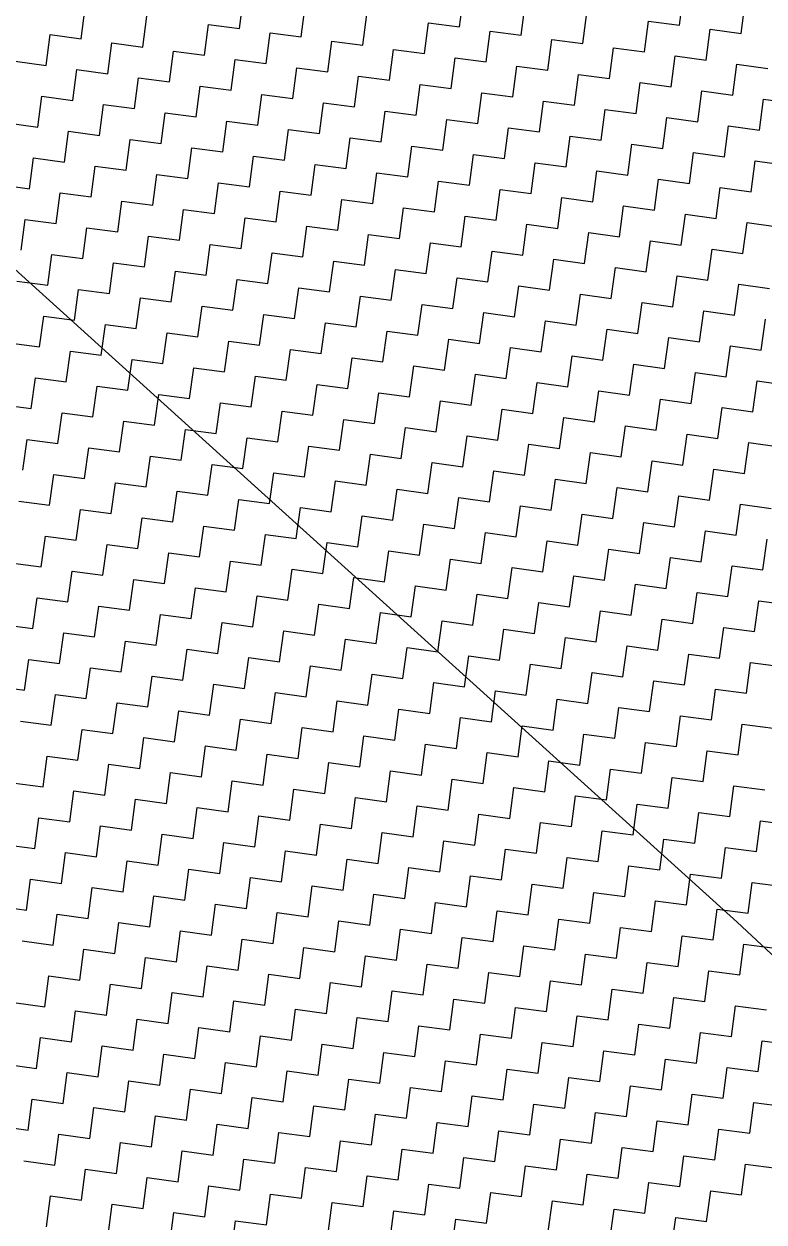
# Model space of a CAD drawing. Header units: metres. Extents: x 291974 to 293244, y 2020596 to 2023640.
# Drawn here: x 292304.1 to 292363.6, y 2021574.3 to 2021670.5 of the extents above; entities that cross this region are included whole.
import ezdxf

# ---------------------------------------------------------------- set-up
doc = ezdxf.new("R2010")
doc.units = ezdxf.units.M
doc.header["$MEASUREMENT"] = 0
doc.layers.add('POLY_HATCH', color=12, linetype='Continuous')
doc.layers.add('POLY_PARCEL', color=6, linetype='Continuous')

msp = doc.modelspace()

# ---------------------------------------------------------------- linework, layer by layer
at = {"layer": 'POLY_HATCH', "linetype": 'Continuous'}
for p, q in [((292321.418, 2021670.166), (292321.752, 2021672.643)), ((292339.095, 2021670.306), (292339.429, 2021672.783)), ((292344.05, 2021669.638), (292344.384, 2021672.116)), ((292356.772, 2021670.446), (292357.106, 2021672.923)), ((292361.727, 2021669.778), (292362.061, 2021672.256)), ((292308.696, 2021669.358), (292309.03, 2021671.836)), ((292313.652, 2021668.69), (292313.985, 2021671.168)), ((292326.373, 2021669.498), (292326.707, 2021671.976)), ((292331.328, 2021668.83), (292331.662, 2021671.308)), ((292349.005, 2021668.97), (292349.339, 2021671.448)), ((292318.607, 2021668.022), (292318.941, 2021670.5)), ((292318.941, 2021670.5), (292321.418, 2021670.166)), ((292336.284, 2021668.162), (292336.618, 2021670.64)), ((292336.618, 2021670.64), (292339.095, 2021670.306)), ((292353.961, 2021668.302), (292354.294, 2021670.78)), ((292354.294, 2021670.78), (292356.772, 2021670.446)), ((292305.885, 2021667.214), (292306.219, 2021669.692)), ((292306.219, 2021669.692), (292308.696, 2021669.358)), ((292323.562, 2021667.354), (292323.896, 2021669.832)), ((292323.896, 2021669.832), (292326.373, 2021669.498)), ((292341.239, 2021667.494), (292341.573, 2021669.972)), ((292341.573, 2021669.972), (292344.05, 2021669.638)), ((292346.194, 2021666.826), (292346.528, 2021669.304)), ((292346.528, 2021669.304), (292349.005, 2021668.97)), ((292358.916, 2021667.634), (292359.25, 2021670.112)), ((292359.25, 2021670.112), (292361.727, 2021669.778)), ((292310.84, 2021666.546), (292311.174, 2021669.024)), ((292311.174, 2021669.024), (292313.652, 2021668.69)), ((292315.795, 2021665.879), (292316.129, 2021668.356)), ((292316.129, 2021668.356), (292318.607, 2021668.022)), ((292328.517, 2021666.686), (292328.851, 2021669.164)), ((292328.851, 2021669.164), (292331.328, 2021668.83)), ((292333.472, 2021666.019), (292333.806, 2021668.496)), ((292333.806, 2021668.496), (292336.284, 2021668.162)), ((292351.149, 2021666.159), (292351.483, 2021668.636)), ((292351.483, 2021668.636), (292353.961, 2021668.302)), ((292303.407, 2021667.548), (292305.885, 2021667.214)), ((292320.75, 2021665.211), (292321.084, 2021667.688)), ((292321.084, 2021667.688), (292323.562, 2021667.354)), ((292338.427, 2021665.351), (292338.761, 2021667.828)), ((292338.761, 2021667.828), (292341.239, 2021667.494)), ((292356.104, 2021665.491), (292356.438, 2021667.968)), ((292356.438, 2021667.968), (292358.916, 2021667.634)), ((292361.059, 2021664.823), (292361.393, 2021667.3)), ((292361.393, 2021667.3), (292363.871, 2021666.966)), ((292308.029, 2021664.403), (292308.362, 2021666.88)), ((292308.362, 2021666.88), (292310.84, 2021666.546)), ((292325.705, 2021664.543), (292326.039, 2021667.02)), ((292326.039, 2021667.02), (292328.517, 2021666.686)), ((292330.661, 2021663.875), (292330.995, 2021666.353)), ((292330.995, 2021666.353), (292333.472, 2021666.019)), ((292343.382, 2021664.683), (292343.716, 2021667.16)), ((292343.716, 2021667.16), (292346.194, 2021666.826)), ((292348.338, 2021664.015), (292348.671, 2021666.493)), ((292348.671, 2021666.493), (292351.149, 2021666.159)), ((292312.984, 2021663.735), (292313.318, 2021666.213)), ((292313.318, 2021666.213), (292315.795, 2021665.879)), ((292317.939, 2021663.067), (292318.273, 2021665.545)), ((292318.273, 2021665.545), (292320.75, 2021665.211)), ((292335.616, 2021663.207), (292335.95, 2021665.685)), ((292335.95, 2021665.685), (292338.427, 2021665.351)), ((292353.293, 2021663.347), (292353.627, 2021665.825)), ((292353.627, 2021665.825), (292356.104, 2021665.491)), ((292305.217, 2021662.259), (292305.551, 2021664.737)), ((292305.551, 2021664.737), (292308.029, 2021664.403)), ((292322.894, 2021662.399), (292323.228, 2021664.877)), ((292323.228, 2021664.877), (292325.705, 2021664.543)), ((292340.571, 2021662.539), (292340.905, 2021665.017)), ((292340.905, 2021665.017), (292343.382, 2021664.683)), ((292358.248, 2021662.679), (292358.582, 2021665.157)), ((292358.582, 2021665.157), (292361.059, 2021664.823)), ((292363.203, 2021662.011), (292363.537, 2021664.489)), ((292363.537, 2021664.489), (292366.014, 2021664.155)), ((292310.172, 2021661.591), (292310.506, 2021664.069)), ((292310.506, 2021664.069), (292312.984, 2021663.735)), ((292315.127, 2021660.923), (292315.461, 2021663.401)), ((292315.461, 2021663.401), (292317.939, 2021663.067)), ((292327.849, 2021661.731), (292328.183, 2021664.209)), ((292328.183, 2021664.209), (292330.661, 2021663.875)), ((292332.804, 2021661.063), (292333.138, 2021663.541)), ((292333.138, 2021663.541), (292335.616, 2021663.207)), ((292345.526, 2021661.871), (292345.86, 2021664.349)), ((292345.86, 2021664.349), (292348.338, 2021664.015)), ((292350.481, 2021661.203), (292350.815, 2021663.681)), ((292350.815, 2021663.681), (292353.293, 2021663.347)), ((292302.739, 2021662.593), (292305.217, 2021662.259)), ((292320.082, 2021660.256), (292320.416, 2021662.733)), ((292320.416, 2021662.733), (292322.894, 2021662.399)), ((292337.759, 2021660.396), (292338.093, 2021662.873)), ((292338.093, 2021662.873), (292340.571, 2021662.539)), ((292355.436, 2021660.536), (292355.77, 2021663.013)), ((292355.77, 2021663.013), (292358.248, 2021662.679)), ((292307.361, 2021659.448), (292307.695, 2021661.925)), ((292307.695, 2021661.925), (292310.172, 2021661.591)), ((292325.038, 2021659.588), (292325.371, 2021662.065)), ((292325.371, 2021662.065), (292327.849, 2021661.731)), ((292342.714, 2021659.728), (292343.048, 2021662.205)), ((292343.048, 2021662.205), (292345.526, 2021661.871)), ((292347.67, 2021659.06), (292348.004, 2021661.537)), ((292348.004, 2021661.537), (292350.481, 2021661.203)), ((292360.391, 2021659.868), (292360.725, 2021662.345)), ((292360.725, 2021662.345), (292363.203, 2021662.011)), ((292312.316, 2021658.78), (292312.65, 2021661.257)), ((292312.65, 2021661.257), (292315.127, 2021660.923)), ((292317.271, 2021658.112), (292317.605, 2021660.59)), ((292317.605, 2021660.59), (292320.082, 2021660.256)), ((292329.993, 2021658.92), (292330.327, 2021661.397)), ((292330.327, 2021661.397), (292332.804, 2021661.063)), ((292334.948, 2021658.252), (292335.282, 2021660.73)), ((292335.282, 2021660.73), (292337.759, 2021660.396)), ((292352.625, 2021658.392), (292352.959, 2021660.869)), ((292352.959, 2021660.869), (292355.436, 2021660.536)), ((292304.549, 2021657.304), (292304.883, 2021659.782)), ((292304.883, 2021659.782), (292307.361, 2021659.448)), ((292322.226, 2021657.444), (292322.56, 2021659.922)), ((292322.56, 2021659.922), (292325.038, 2021659.588)), ((292339.903, 2021657.584), (292340.237, 2021660.062)), ((292340.237, 2021660.062), (292342.714, 2021659.728)), ((292357.58, 2021657.724), (292357.914, 2021660.202)), ((292357.914, 2021660.202), (292360.391, 2021659.868)), ((292309.504, 2021656.636), (292309.838, 2021659.114)), ((292309.838, 2021659.114), (292312.316, 2021658.78)), ((292327.181, 2021656.776), (292327.515, 2021659.254)), ((292327.515, 2021659.254), (292329.993, 2021658.92)), ((292332.136, 2021656.108), (292332.47, 2021658.586)), ((292332.47, 2021658.586), (292334.948, 2021658.252)), ((292344.858, 2021656.916), (292345.192, 2021659.394)), ((292345.192, 2021659.394), (292347.67, 2021659.06)), ((292349.813, 2021656.248), (292350.147, 2021658.726)), ((292350.147, 2021658.726), (292352.625, 2021658.392)), ((292362.535, 2021657.056), (292362.869, 2021659.534)), ((292362.869, 2021659.534), (292365.347, 2021659.2)), ((292302.072, 2021657.638), (292304.549, 2021657.304)), ((292314.459, 2021655.968), (292314.793, 2021658.446)), ((292314.793, 2021658.446), (292317.271, 2021658.112)), ((292319.415, 2021655.3), (292319.748, 2021657.778)), ((292319.748, 2021657.778), (292322.226, 2021657.444)), ((292337.091, 2021655.44), (292337.425, 2021657.918)), ((292337.425, 2021657.918), (292339.903, 2021657.584)), ((292354.768, 2021655.58), (292355.102, 2021658.058)), ((292355.102, 2021658.058), (292357.58, 2021657.724)), ((292306.693, 2021654.493), (292307.027, 2021656.97)), ((292307.027, 2021656.97), (292309.504, 2021656.636)), ((292324.37, 2021654.633), (292324.704, 2021657.11)), ((292324.704, 2021657.11), (292327.181, 2021656.776)), ((292342.047, 2021654.773), (292342.381, 2021657.25)), ((292342.381, 2021657.25), (292344.858, 2021656.916)), ((292359.724, 2021654.913), (292360.057, 2021657.39)), ((292360.057, 2021657.39), (292362.535, 2021657.056)), ((292311.648, 2021653.825), (292311.982, 2021656.302)), ((292311.982, 2021656.302), (292314.459, 2021655.968)), ((292329.325, 2021653.965), (292329.659, 2021656.442)), ((292329.659, 2021656.442), (292332.136, 2021656.108)), ((292334.28, 2021653.297), (292334.614, 2021655.774)), ((292334.614, 2021655.774), (292337.091, 2021655.44)), ((292347.002, 2021654.105), (292347.336, 2021656.582)), ((292347.336, 2021656.582), (292349.813, 2021656.248)), ((292351.957, 2021653.437), (292352.291, 2021655.914)), ((292352.291, 2021655.914), (292354.768, 2021655.58)), ((292303.881, 2021652.349), (292304.215, 2021654.827)), ((292304.215, 2021654.827), (292306.693, 2021654.493)), ((292316.603, 2021653.157), (292316.937, 2021655.634)), ((292316.937, 2021655.634), (292319.415, 2021655.3)), ((292321.558, 2021652.489), (292321.892, 2021654.967)), ((292321.892, 2021654.967), (292324.37, 2021654.633)), ((292339.235, 2021652.629), (292339.569, 2021655.106)), ((292339.569, 2021655.106), (292342.047, 2021654.773)), ((292356.912, 2021652.769), (292357.246, 2021655.246)), ((292357.246, 2021655.246), (292359.724, 2021654.913)), ((292308.836, 2021651.681), (292309.17, 2021654.159)), ((292309.17, 2021654.159), (292311.648, 2021653.825)), ((292326.513, 2021651.821), (292326.847, 2021654.299)), ((292326.847, 2021654.299), (292329.325, 2021653.965)), ((292344.19, 2021651.961), (292344.524, 2021654.439)), ((292344.524, 2021654.439), (292347.002, 2021654.105)), ((292349.145, 2021651.293), (292349.479, 2021653.771)), ((292349.479, 2021653.771), (292351.957, 2021653.437)), ((292361.867, 2021652.101), (292362.201, 2021654.579)), ((292362.201, 2021654.579), (292364.679, 2021654.245)), ((292313.792, 2021651.013), (292314.125, 2021653.491)), ((292314.125, 2021653.491), (292316.603, 2021653.157)), ((292318.747, 2021650.345), (292319.081, 2021652.823)), ((292319.081, 2021652.823), (292321.558, 2021652.489)), ((292331.468, 2021651.153), (292331.802, 2021653.631)), ((292331.802, 2021653.631), (292334.28, 2021653.297)), ((292336.424, 2021650.485), (292336.758, 2021652.963)), ((292336.758, 2021652.963), (292339.235, 2021652.629)), ((292354.101, 2021650.625), (292354.434, 2021653.103)), ((292354.434, 2021653.103), (292356.912, 2021652.769)), ((292306.025, 2021649.537), (292306.359, 2021652.015)), ((292306.359, 2021652.015), (292308.836, 2021651.681)), ((292323.702, 2021649.677), (292324.036, 2021652.155)), ((292324.036, 2021652.155), (292326.513, 2021651.821)), ((292341.379, 2021649.817), (292341.713, 2021652.295)), ((292341.713, 2021652.295), (292344.19, 2021651.961)), ((292359.056, 2021649.957), (292359.39, 2021652.435)), ((292359.39, 2021652.435), (292361.867, 2021652.101)), ((292310.98, 2021648.87), (292311.314, 2021651.347)), ((292311.314, 2021651.347), (292313.792, 2021651.013)), ((292328.657, 2021649.01), (292328.991, 2021651.487)), ((292328.991, 2021651.487), (292331.468, 2021651.153)), ((292346.334, 2021649.15), (292346.668, 2021651.627)), ((292346.668, 2021651.627), (292349.145, 2021651.293)), ((292351.289, 2021648.482), (292351.623, 2021650.959)), ((292351.623, 2021650.959), (292354.101, 2021650.625)), ((292315.935, 2021648.202), (292316.269, 2021650.679)), ((292316.269, 2021650.679), (292318.747, 2021650.345)), ((292320.89, 2021647.534), (292321.224, 2021650.011)), ((292321.224, 2021650.011), (292323.702, 2021649.677)), ((292333.612, 2021648.342), (292333.946, 2021650.819)), ((292333.946, 2021650.819), (292336.424, 2021650.485)), ((292338.567, 2021647.674), (292338.901, 2021650.151)), ((292338.901, 2021650.151), (292341.379, 2021649.817)), ((292356.244, 2021647.814), (292356.578, 2021650.291)), ((292356.578, 2021650.291), (292359.056, 2021649.957)), ((292303.547, 2021649.871), (292306.025, 2021649.537)), ((292308.168, 2021646.726), (292308.502, 2021649.204)), ((292308.502, 2021649.204), (292310.98, 2021648.87)), ((292325.845, 2021646.866), (292326.179, 2021649.343)), ((292326.179, 2021649.343), (292328.657, 2021649.01)), ((292343.522, 2021647.006), (292343.856, 2021649.483)), ((292343.856, 2021649.483), (292346.334, 2021649.15)), ((292361.199, 2021647.146), (292361.533, 2021649.623)), ((292361.533, 2021649.623), (292364.011, 2021649.29)), ((292313.124, 2021646.058), (292313.458, 2021648.536)), ((292313.458, 2021648.536), (292315.935, 2021648.202)), ((292330.801, 2021646.198), (292331.134, 2021648.676)), ((292331.134, 2021648.676), (292333.612, 2021648.342)), ((292335.756, 2021645.53), (292336.09, 2021648.008)), ((292336.09, 2021648.008), (292338.567, 2021647.674)), ((292348.477, 2021646.338), (292348.811, 2021648.816)), ((292348.811, 2021648.816), (292351.289, 2021648.482)), ((292353.433, 2021645.67), (292353.767, 2021648.148)), ((292353.767, 2021648.148), (292356.244, 2021647.814)), ((292305.357, 2021644.582), (292305.691, 2021647.06)), ((292305.691, 2021647.06), (292308.168, 2021646.726)), ((292318.079, 2021645.39), (292318.413, 2021647.868)), ((292318.413, 2021647.868), (292320.89, 2021647.534)), ((292323.034, 2021644.722), (292323.368, 2021647.2)), ((292323.368, 2021647.2), (292325.845, 2021646.866)), ((292340.711, 2021644.862), (292341.045, 2021647.34)), ((292341.045, 2021647.34), (292343.522, 2021647.006)), ((292358.388, 2021645.002), (292358.722, 2021647.48)), ((292358.722, 2021647.48), (292361.199, 2021647.146)), ((292310.312, 2021643.914), (292310.646, 2021646.392)), ((292310.646, 2021646.392), (292313.124, 2021646.058)), ((292327.989, 2021644.054), (292328.323, 2021646.532)), ((292328.323, 2021646.532), (292330.801, 2021646.198)), ((292345.666, 2021644.194), (292346, 2021646.672)), ((292346, 2021646.672), (292348.477, 2021646.338)), ((292363.343, 2021644.334), (292363.677, 2021646.812)), ((292315.267, 2021643.247), (292315.601, 2021645.724)), ((292315.601, 2021645.724), (292318.079, 2021645.39)), ((292332.944, 2021643.387), (292333.278, 2021645.864)), ((292333.278, 2021645.864), (292335.756, 2021645.53)), ((292337.899, 2021642.719), (292338.233, 2021645.196)), ((292338.233, 2021645.196), (292340.711, 2021644.862)), ((292350.621, 2021643.527), (292350.955, 2021646.004)), ((292350.955, 2021646.004), (292353.433, 2021645.67)), ((292355.576, 2021642.859), (292355.91, 2021645.336)), ((292355.91, 2021645.336), (292358.388, 2021645.002)), ((292302.879, 2021644.916), (292305.357, 2021644.582)), ((292307.501, 2021641.771), (292307.835, 2021644.248)), ((292307.835, 2021644.248), (292310.312, 2021643.914)), ((292320.222, 2021642.579), (292320.556, 2021645.056)), ((292320.556, 2021645.056), (292323.034, 2021644.722)), ((292325.178, 2021641.911), (292325.511, 2021644.388)), ((292325.511, 2021644.388), (292327.989, 2021644.054)), ((292342.854, 2021642.051), (292343.188, 2021644.528)), ((292343.188, 2021644.528), (292345.666, 2021644.194)), ((292360.531, 2021642.191), (292360.865, 2021644.668)), ((292360.865, 2021644.668), (292363.343, 2021644.334)), ((292312.456, 2021641.103), (292312.79, 2021643.58)), ((292312.79, 2021643.58), (292315.267, 2021643.247)), ((292330.133, 2021641.243), (292330.467, 2021643.72)), ((292330.467, 2021643.72), (292332.944, 2021643.387)), ((292347.81, 2021641.383), (292348.144, 2021643.86)), ((292348.144, 2021643.86), (292350.621, 2021643.527)), ((292352.765, 2021640.715), (292353.099, 2021643.193)), ((292353.099, 2021643.193), (292355.576, 2021642.859)), ((292317.411, 2021640.435), (292317.745, 2021642.913)), ((292317.745, 2021642.913), (292320.222, 2021642.579)), ((292322.366, 2021639.767), (292322.7, 2021642.245)), ((292322.7, 2021642.245), (292325.178, 2021641.911)), ((292335.088, 2021640.575), (292335.422, 2021643.053)), ((292335.422, 2021643.053), (292337.899, 2021642.719)), ((292340.043, 2021639.907), (292340.377, 2021642.385)), ((292340.377, 2021642.385), (292342.854, 2021642.051)), ((292357.72, 2021640.047), (292358.054, 2021642.525)), ((292358.054, 2021642.525), (292360.531, 2021642.191)), ((292304.689, 2021639.627), (292305.023, 2021642.105)), ((292305.023, 2021642.105), (292307.501, 2021641.771)), ((292309.644, 2021638.959), (292309.978, 2021641.437)), ((292309.978, 2021641.437), (292312.456, 2021641.103)), ((292327.321, 2021639.099), (292327.655, 2021641.577)), ((292327.655, 2021641.577), (292330.133, 2021641.243)), ((292344.998, 2021639.239), (292345.332, 2021641.717)), ((292345.332, 2021641.717), (292347.81, 2021641.383)), ((292362.675, 2021639.379), (292363.009, 2021641.857)), ((292363.009, 2021641.857), (292365.487, 2021641.523)), ((292314.599, 2021638.291), (292314.933, 2021640.769)), ((292314.933, 2021640.769), (292317.411, 2021640.435)), ((292332.276, 2021638.431), (292332.61, 2021640.909)), ((292332.61, 2021640.909), (292335.088, 2021640.575)), ((292349.953, 2021638.571), (292350.287, 2021641.049)), ((292350.287, 2021641.049), (292352.765, 2021640.715)), ((292354.908, 2021637.903), (292355.242, 2021640.381)), ((292355.242, 2021640.381), (292357.72, 2021640.047)), ((292302.212, 2021639.961), (292304.689, 2021639.627)), ((292319.555, 2021637.624), (292319.888, 2021640.101)), ((292319.888, 2021640.101), (292322.366, 2021639.767)), ((292324.51, 2021636.956), (292324.844, 2021639.433)), ((292324.844, 2021639.433), (292327.321, 2021639.099)), ((292337.231, 2021637.764), (292337.565, 2021640.241)), ((292337.565, 2021640.241), (292340.043, 2021639.907)), ((292342.187, 2021637.096), (292342.521, 2021639.573)), ((292342.521, 2021639.573), (292344.998, 2021639.239)), ((292359.864, 2021637.236), (292360.197, 2021639.713)), ((292360.197, 2021639.713), (292362.675, 2021639.379)), ((292306.833, 2021636.816), (292307.167, 2021639.293)), ((292307.167, 2021639.293), (292309.644, 2021638.959)), ((292311.788, 2021636.148), (292312.122, 2021638.625)), ((292312.122, 2021638.625), (292314.599, 2021638.291)), ((292329.465, 2021636.288), (292329.799, 2021638.765)), ((292329.799, 2021638.765), (292332.276, 2021638.431)), ((292347.142, 2021636.428), (292347.476, 2021638.905)), ((292347.476, 2021638.905), (292349.953, 2021638.571)), ((292316.743, 2021635.48), (292317.077, 2021637.957)), ((292317.077, 2021637.957), (292319.555, 2021637.624)), ((292334.42, 2021635.62), (292334.754, 2021638.097)), ((292334.754, 2021638.097), (292337.231, 2021637.764)), ((292339.375, 2021634.952), (292339.709, 2021637.43)), ((292339.709, 2021637.43), (292342.187, 2021637.096)), ((292352.097, 2021635.76), (292352.431, 2021638.237)), ((292352.431, 2021638.237), (292354.908, 2021637.903)), ((292357.052, 2021635.092), (292357.386, 2021637.57)), ((292357.386, 2021637.57), (292359.864, 2021637.236)), ((292304.021, 2021634.672), (292304.355, 2021637.15)), ((292304.355, 2021637.15), (292306.833, 2021636.816)), ((292308.976, 2021634.004), (292309.31, 2021636.482)), ((292309.31, 2021636.482), (292311.788, 2021636.148)), ((292321.698, 2021634.812), (292322.032, 2021637.29)), ((292322.032, 2021637.29), (292324.51, 2021636.956)), ((292326.653, 2021634.144), (292326.987, 2021636.622)), ((292326.987, 2021636.622), (292329.465, 2021636.288)), ((292344.33, 2021634.284), (292344.664, 2021636.762)), ((292344.664, 2021636.762), (292347.142, 2021636.428)), ((292362.007, 2021634.424), (292362.341, 2021636.902)), ((292362.341, 2021636.902), (292364.819, 2021636.568)), ((292313.931, 2021633.336), (292314.265, 2021635.814)), ((292314.265, 2021635.814), (292316.743, 2021635.48)), ((292331.608, 2021633.476), (292331.942, 2021635.954)), ((292331.942, 2021635.954), (292334.42, 2021635.62)), ((292349.285, 2021633.616), (292349.619, 2021636.094)), ((292349.619, 2021636.094), (292352.097, 2021635.76)), ((292318.887, 2021632.668), (292319.221, 2021635.146)), ((292319.221, 2021635.146), (292321.698, 2021634.812)), ((292336.564, 2021632.808), (292336.898, 2021635.286)), ((292336.898, 2021635.286), (292339.375, 2021634.952)), ((292341.519, 2021632.14), (292341.853, 2021634.618)), ((292341.853, 2021634.618), (292344.33, 2021634.284)), ((292354.24, 2021632.948), (292354.574, 2021635.426)), ((292354.574, 2021635.426), (292357.052, 2021635.092)), ((292359.196, 2021632.28), (292359.53, 2021634.758)), ((292359.53, 2021634.758), (292362.007, 2021634.424)), ((292306.165, 2021631.861), (292306.499, 2021634.338)), ((292306.499, 2021634.338), (292308.976, 2021634.004)), ((292311.12, 2021631.193), (292311.454, 2021633.67)), ((292311.454, 2021633.67), (292313.931, 2021633.336)), ((292323.842, 2021632.001), (292324.176, 2021634.478)), ((292324.176, 2021634.478), (292326.653, 2021634.144)), ((292328.797, 2021631.333), (292329.131, 2021633.81)), ((292329.131, 2021633.81), (292331.608, 2021633.476)), ((292346.474, 2021631.473), (292346.808, 2021633.95)), ((292346.808, 2021633.95), (292349.285, 2021633.616)), ((292316.075, 2021630.525), (292316.409, 2021633.002)), ((292316.409, 2021633.002), (292318.887, 2021632.668)), ((292333.752, 2021630.665), (292334.086, 2021633.142)), ((292334.086, 2021633.142), (292336.564, 2021632.808)), ((292351.429, 2021630.805), (292351.763, 2021633.282)), ((292351.763, 2021633.282), (292354.24, 2021632.948)), ((292356.384, 2021630.137), (292356.718, 2021632.614)), ((292356.718, 2021632.614), (292359.196, 2021632.28)), ((292303.687, 2021632.194), (292306.165, 2021631.861)), ((292321.03, 2021629.857), (292321.364, 2021632.334)), ((292321.364, 2021632.334), (292323.842, 2021632.001)), ((292325.985, 2021629.189), (292326.319, 2021631.667)), ((292326.319, 2021631.667), (292328.797, 2021631.333)), ((292338.707, 2021629.997), (292339.041, 2021632.474)), ((292339.041, 2021632.474), (292341.519, 2021632.14)), ((292343.662, 2021629.329), (292343.996, 2021631.807)), ((292343.996, 2021631.807), (292346.474, 2021631.473)), ((292361.339, 2021629.469), (292361.673, 2021631.947)), ((292361.673, 2021631.947), (292364.151, 2021631.613)), ((292308.308, 2021629.049), (292308.642, 2021631.527)), ((292308.642, 2021631.527), (292311.12, 2021631.193)), ((292313.264, 2021628.381), (292313.598, 2021630.859)), ((292313.598, 2021630.859), (292316.075, 2021630.525)), ((292330.941, 2021628.521), (292331.274, 2021630.999)), ((292331.274, 2021630.999), (292333.752, 2021630.665)), ((292348.617, 2021628.661), (292348.951, 2021631.139)), ((292348.951, 2021631.139), (292351.429, 2021630.805)), ((292318.219, 2021627.713), (292318.553, 2021630.191)), ((292318.553, 2021630.191), (292321.03, 2021629.857)), ((292335.896, 2021627.853), (292336.23, 2021630.331)), ((292336.23, 2021630.331), (292338.707, 2021629.997)), ((292353.573, 2021627.993), (292353.907, 2021630.471)), ((292353.907, 2021630.471), (292356.384, 2021630.137)), ((292358.528, 2021627.325), (292358.862, 2021629.803)), ((292358.862, 2021629.803), (292361.339, 2021629.469)), ((292305.497, 2021626.905), (292305.831, 2021629.383)), ((292305.831, 2021629.383), (292308.308, 2021629.049)), ((292323.174, 2021627.045), (292323.508, 2021629.523)), ((292323.508, 2021629.523), (292325.985, 2021629.189)), ((292328.129, 2021626.377), (292328.463, 2021628.855)), ((292328.463, 2021628.855), (292330.941, 2021628.521)), ((292340.851, 2021627.185), (292341.185, 2021629.663)), ((292341.185, 2021629.663), (292343.662, 2021629.329)), ((292345.806, 2021626.517), (292346.14, 2021628.995)), ((292346.14, 2021628.995), (292348.617, 2021628.661)), ((292363.483, 2021626.657), (292363.817, 2021629.135)), ((292310.452, 2021626.237), (292310.786, 2021628.715)), ((292310.786, 2021628.715), (292313.264, 2021628.381)), ((292315.407, 2021625.57), (292315.741, 2021628.047)), ((292315.741, 2021628.047), (292318.219, 2021627.713)), ((292333.084, 2021625.71), (292333.418, 2021628.187)), ((292333.418, 2021628.187), (292335.896, 2021627.853)), ((292350.761, 2021625.85), (292351.095, 2021628.327)), ((292351.095, 2021628.327), (292353.573, 2021627.993)), ((292303.019, 2021627.239), (292305.497, 2021626.905)), ((292320.362, 2021624.902), (292320.696, 2021627.379)), ((292320.696, 2021627.379), (292323.174, 2021627.045)), ((292338.039, 2021625.042), (292338.373, 2021627.519)), ((292338.373, 2021627.519), (292340.851, 2021627.185)), ((292342.994, 2021624.374), (292343.328, 2021626.851)), ((292343.328, 2021626.851), (292345.806, 2021626.517)), ((292355.716, 2021625.182), (292356.05, 2021627.659)), ((292356.05, 2021627.659), (292358.528, 2021627.325)), ((292360.671, 2021624.514), (292361.005, 2021626.991)), ((292361.005, 2021626.991), (292363.483, 2021626.657)), ((292307.641, 2021624.094), (292307.975, 2021626.571)), ((292307.975, 2021626.571), (292310.452, 2021626.237)), ((292312.596, 2021623.426), (292312.93, 2021625.904)), ((292312.93, 2021625.904), (292315.407, 2021625.57)), ((292325.318, 2021624.234), (292325.651, 2021626.711)), ((292325.651, 2021626.711), (292328.129, 2021626.377)), ((292330.273, 2021623.566), (292330.607, 2021626.044)), ((292330.607, 2021626.044), (292333.084, 2021625.71)), ((292347.95, 2021623.706), (292348.284, 2021626.184)), ((292348.284, 2021626.184), (292350.761, 2021625.85)), ((292317.551, 2021622.758), (292317.885, 2021625.236)), ((292317.885, 2021625.236), (292320.362, 2021624.902)), ((292335.228, 2021622.898), (292335.562, 2021625.376)), ((292335.562, 2021625.376), (292338.039, 2021625.042)), ((292352.905, 2021623.038), (292353.239, 2021625.516)), ((292353.239, 2021625.516), (292355.716, 2021625.182)), ((292304.829, 2021621.95), (292305.163, 2021624.428)), ((292305.163, 2021624.428), (292307.641, 2021624.094)), ((292322.506, 2021622.09), (292322.84, 2021624.568)), ((292322.84, 2021624.568), (292325.318, 2021624.234)), ((292340.183, 2021622.23), (292340.517, 2021624.708)), ((292340.517, 2021624.708), (292342.994, 2021624.374)), ((292345.138, 2021621.562), (292345.472, 2021624.04)), ((292345.472, 2021624.04), (292347.95, 2021623.706)), ((292357.86, 2021622.37), (292358.194, 2021624.848)), ((292358.194, 2021624.848), (292360.671, 2021624.514)), ((292362.815, 2021621.702), (292363.149, 2021624.18)), ((292363.149, 2021624.18), (292365.627, 2021623.846)), ((292309.784, 2021621.282), (292310.118, 2021623.76)), ((292310.118, 2021623.76), (292312.596, 2021623.426)), ((292314.739, 2021620.614), (292315.073, 2021623.092)), ((292315.073, 2021623.092), (292317.551, 2021622.758)), ((292327.461, 2021621.422), (292327.795, 2021623.9)), ((292327.795, 2021623.9), (292330.273, 2021623.566)), ((292332.416, 2021620.754), (292332.75, 2021623.232)), ((292332.75, 2021623.232), (292335.228, 2021622.898)), ((292350.093, 2021620.894), (292350.427, 2021623.372)), ((292350.427, 2021623.372), (292352.905, 2021623.038)), ((292302.352, 2021622.284), (292304.829, 2021621.95)), ((292319.694, 2021619.947), (292320.028, 2021622.424)), ((292320.028, 2021622.424), (292322.506, 2021622.09)), ((292337.371, 2021620.087), (292337.705, 2021622.564)), ((292337.705, 2021622.564), (292340.183, 2021622.23)), ((292355.048, 2021620.227), (292355.382, 2021622.704)), ((292355.382, 2021622.704), (292357.86, 2021622.37)), ((292360.003, 2021619.559), (292360.337, 2021622.036)), ((292360.337, 2021622.036), (292362.815, 2021621.702)), ((292306.973, 2021619.139), (292307.307, 2021621.616)), ((292307.307, 2021621.616), (292309.784, 2021621.282)), ((292324.65, 2021619.279), (292324.984, 2021621.756)), ((292324.984, 2021621.756), (292327.461, 2021621.422)), ((292329.605, 2021618.611), (292329.939, 2021621.088)), ((292329.939, 2021621.088), (292332.416, 2021620.754)), ((292342.327, 2021619.419), (292342.661, 2021621.896)), ((292342.661, 2021621.896), (292345.138, 2021621.562)), ((292347.282, 2021618.751), (292347.616, 2021621.228)), ((292347.616, 2021621.228), (292350.093, 2021620.894)), ((292311.928, 2021618.471), (292312.262, 2021620.948)), ((292312.262, 2021620.948), (292314.739, 2021620.614)), ((292316.883, 2021617.803), (292317.217, 2021620.281)), ((292317.217, 2021620.281), (292319.694, 2021619.947)), ((292334.56, 2021617.943), (292334.894, 2021620.421)), ((292334.894, 2021620.421), (292337.371, 2021620.087)), ((292352.237, 2021618.083), (292352.571, 2021620.56)), ((292352.571, 2021620.56), (292355.048, 2021620.227)), ((292304.161, 2021616.995), (292304.495, 2021619.473)), ((292304.495, 2021619.473), (292306.973, 2021619.139)), ((292321.838, 2021617.135), (292322.172, 2021619.613)), ((292322.172, 2021619.613), (292324.65, 2021619.279)), ((292339.515, 2021617.275), (292339.849, 2021619.753)), ((292339.849, 2021619.753), (292342.327, 2021619.419)), ((292357.192, 2021617.415), (292357.526, 2021619.893)), ((292357.526, 2021619.893), (292360.003, 2021619.559)), ((292362.147, 2021616.747), (292362.481, 2021619.225)), ((292362.481, 2021619.225), (292364.959, 2021618.891)), ((292309.116, 2021616.327), (292309.45, 2021618.805)), ((292309.45, 2021618.805), (292311.928, 2021618.471)), ((292326.793, 2021616.467), (292327.127, 2021618.945)), ((292327.127, 2021618.945), (292329.605, 2021618.611)), ((292331.748, 2021615.799), (292332.082, 2021618.277)), ((292332.082, 2021618.277), (292334.56, 2021617.943)), ((292344.47, 2021616.607), (292344.804, 2021619.085)), ((292344.804, 2021619.085), (292347.282, 2021618.751)), ((292349.425, 2021615.939), (292349.759, 2021618.417)), ((292349.759, 2021618.417), (292352.237, 2021618.083)), ((292301.684, 2021617.329), (292304.161, 2021616.995)), ((292314.071, 2021615.659), (292314.405, 2021618.137)), ((292314.405, 2021618.137), (292316.883, 2021617.803)), ((292319.027, 2021614.991), (292319.361, 2021617.469)), ((292319.361, 2021617.469), (292321.838, 2021617.135)), ((292336.704, 2021615.131), (292337.037, 2021617.609)), ((292337.037, 2021617.609), (292339.515, 2021617.275)), ((292354.38, 2021615.271), (292354.714, 2021617.749)), ((292354.714, 2021617.749), (292357.192, 2021617.415)), ((292306.305, 2021614.184), (292306.639, 2021616.661)), ((292306.639, 2021616.661), (292309.116, 2021616.327)), ((292323.982, 2021614.324), (292324.316, 2021616.801)), ((292324.316, 2021616.801), (292326.793, 2021616.467)), ((292341.659, 2021614.464), (292341.993, 2021616.941)), ((292341.993, 2021616.941), (292344.47, 2021616.607)), ((292346.614, 2021613.796), (292346.948, 2021616.273)), ((292346.948, 2021616.273), (292349.425, 2021615.939)), ((292359.336, 2021614.604), (292359.67, 2021617.081)), ((292359.67, 2021617.081), (292362.147, 2021616.747)), ((292311.26, 2021613.516), (292311.594, 2021615.993)), ((292311.594, 2021615.993), (292314.071, 2021615.659)), ((292316.215, 2021612.848), (292316.549, 2021615.325)), ((292316.549, 2021615.325), (292319.027, 2021614.991)), ((292328.937, 2021613.656), (292329.271, 2021616.133)), ((292329.271, 2021616.133), (292331.748, 2021615.799)), ((292333.892, 2021612.988), (292334.226, 2021615.465)), ((292334.226, 2021615.465), (292336.704, 2021615.131)), ((292351.569, 2021613.128), (292351.903, 2021615.605)), ((292351.903, 2021615.605), (292354.38, 2021615.271)), ((292303.827, 2021614.518), (292306.305, 2021614.184)), ((292321.17, 2021612.18), (292321.504, 2021614.658)), ((292321.504, 2021614.658), (292323.982, 2021614.324)), ((292338.847, 2021612.32), (292339.181, 2021614.797)), ((292339.181, 2021614.797), (292341.659, 2021614.464)), ((292356.524, 2021612.46), (292356.858, 2021614.937)), ((292356.858, 2021614.937), (292359.336, 2021614.604)), ((292308.448, 2021611.372), (292308.782, 2021613.85)), ((292308.782, 2021613.85), (292311.26, 2021613.516)), ((292326.125, 2021611.512), (292326.459, 2021613.99)), ((292326.459, 2021613.99), (292328.937, 2021613.656)), ((292343.802, 2021611.652), (292344.136, 2021614.13)), ((292344.136, 2021614.13), (292346.614, 2021613.796)), ((292348.757, 2021610.984), (292349.091, 2021613.462)), ((292349.091, 2021613.462), (292351.569, 2021613.128)), ((292361.479, 2021611.792), (292361.813, 2021614.27)), ((292361.813, 2021614.27), (292364.291, 2021613.936)), ((292313.404, 2021610.704), (292313.738, 2021613.182)), ((292313.738, 2021613.182), (292316.215, 2021612.848)), ((292318.359, 2021610.036), (292318.693, 2021612.514)), ((292318.693, 2021612.514), (292321.17, 2021612.18)), ((292331.081, 2021610.844), (292331.414, 2021613.322)), ((292331.414, 2021613.322), (292333.892, 2021612.988)), ((292336.036, 2021610.176), (292336.37, 2021612.654)), ((292336.37, 2021612.654), (292338.847, 2021612.32)), ((292353.713, 2021610.316), (292354.047, 2021612.794)), ((292354.047, 2021612.794), (292356.524, 2021612.46)), ((292305.637, 2021609.228), (292305.971, 2021611.706)), ((292305.971, 2021611.706), (292308.448, 2021611.372)), ((292323.314, 2021609.368), (292323.648, 2021611.846)), ((292323.648, 2021611.846), (292326.125, 2021611.512)), ((292340.991, 2021609.508), (292341.325, 2021611.986)), ((292341.325, 2021611.986), (292343.802, 2021611.652)), ((292358.668, 2021609.648), (292359.002, 2021612.126)), ((292359.002, 2021612.126), (292361.479, 2021611.792)), ((292310.592, 2021608.561), (292310.926, 2021611.038)), ((292310.926, 2021611.038), (292313.404, 2021610.704)), ((292328.269, 2021608.701), (292328.603, 2021611.178)), ((292328.603, 2021611.178), (292331.081, 2021610.844)), ((292333.224, 2021608.033), (292333.558, 2021610.51)), ((292333.558, 2021610.51), (292336.036, 2021610.176)), ((292345.946, 2021608.841), (292346.28, 2021611.318)), ((292346.28, 2021611.318), (292348.757, 2021610.984)), ((292350.901, 2021608.173), (292351.235, 2021610.65)), ((292351.235, 2021610.65), (292353.713, 2021610.316)), ((292303.159, 2021609.562), (292305.637, 2021609.228)), ((292315.547, 2021607.893), (292315.881, 2021610.37)), ((292315.881, 2021610.37), (292318.359, 2021610.036)), ((292320.502, 2021607.225), (292320.836, 2021609.702)), ((292320.836, 2021609.702), (292323.314, 2021609.368)), ((292338.179, 2021607.365), (292338.513, 2021609.842)), ((292338.513, 2021609.842), (292340.991, 2021609.508)), ((292355.856, 2021607.505), (292356.19, 2021609.982)), ((292356.19, 2021609.982), (292358.668, 2021609.648)), ((292307.781, 2021606.417), (292308.115, 2021608.895)), ((292308.115, 2021608.895), (292310.592, 2021608.561)), ((292325.457, 2021606.557), (292325.791, 2021609.034)), ((292325.791, 2021609.034), (292328.269, 2021608.701)), ((292343.134, 2021606.697), (292343.468, 2021609.174)), ((292343.468, 2021609.174), (292345.946, 2021608.841)), ((292360.811, 2021606.837), (292361.145, 2021609.314)), ((292361.145, 2021609.314), (292363.623, 2021608.981)), ((292312.736, 2021605.749), (292313.07, 2021608.227)), ((292313.07, 2021608.227), (292315.547, 2021607.893)), ((292317.691, 2021605.081), (292318.025, 2021607.559)), ((292318.025, 2021607.559), (292320.502, 2021607.225)), ((292330.413, 2021605.889), (292330.747, 2021608.367)), ((292330.747, 2021608.367), (292333.224, 2021608.033)), ((292335.368, 2021605.221), (292335.702, 2021607.699)), ((292335.702, 2021607.699), (292338.179, 2021607.365)), ((292348.09, 2021606.029), (292348.424, 2021608.507)), ((292348.424, 2021608.507), (292350.901, 2021608.173)), ((292353.045, 2021605.361), (292353.379, 2021607.839)), ((292353.379, 2021607.839), (292355.856, 2021607.505)), ((292304.969, 2021604.273), (292305.303, 2021606.751)), ((292305.303, 2021606.751), (292307.781, 2021606.417)), ((292322.646, 2021604.413), (292322.98, 2021606.891)), ((292322.98, 2021606.891), (292325.457, 2021606.557)), ((292340.323, 2021604.553), (292340.657, 2021607.031)), ((292340.657, 2021607.031), (292343.134, 2021606.697)), ((292358, 2021604.693), (292358.334, 2021607.171)), ((292358.334, 2021607.171), (292360.811, 2021606.837)), ((292309.924, 2021603.605), (292310.258, 2021606.083)), ((292310.258, 2021606.083), (292312.736, 2021605.749)), ((292327.601, 2021603.745), (292327.935, 2021606.223)), ((292327.935, 2021606.223), (292330.413, 2021605.889)), ((292345.278, 2021603.885), (292345.612, 2021606.363)), ((292345.612, 2021606.363), (292348.09, 2021606.029)), ((292350.233, 2021603.218), (292350.567, 2021605.695)), ((292350.567, 2021605.695), (292353.045, 2021605.361)), ((292362.955, 2021604.025), (292363.289, 2021606.503)), ((292363.289, 2021606.503), (292365.766, 2021606.169)), ((292314.879, 2021602.938), (292315.213, 2021605.415)), ((292315.213, 2021605.415), (292317.691, 2021605.081)), ((292319.834, 2021602.27), (292320.168, 2021604.747)), ((292320.168, 2021604.747), (292322.646, 2021604.413)), ((292332.556, 2021603.078), (292332.89, 2021605.555)), ((292332.89, 2021605.555), (292335.368, 2021605.221)), ((292337.511, 2021602.41), (292337.845, 2021604.887)), ((292337.845, 2021604.887), (292340.323, 2021604.553)), ((292355.188, 2021602.55), (292355.522, 2021605.027)), ((292355.522, 2021605.027), (292358, 2021604.693)), ((292302.491, 2021604.607), (292304.969, 2021604.273)), ((292307.113, 2021601.462), (292307.447, 2021603.939)), ((292307.447, 2021603.939), (292309.924, 2021603.605)), ((292324.79, 2021601.602), (292325.124, 2021604.079)), ((292325.124, 2021604.079), (292327.601, 2021603.745)), ((292342.467, 2021601.742), (292342.8, 2021604.219)), ((292342.8, 2021604.219), (292345.278, 2021603.885)), ((292360.143, 2021601.882), (292360.477, 2021604.359)), ((292360.477, 2021604.359), (292362.955, 2021604.025)), ((292312.068, 2021600.794), (292312.402, 2021603.271)), ((292312.402, 2021603.271), (292314.879, 2021602.938)), ((292329.745, 2021600.934), (292330.079, 2021603.411)), ((292330.079, 2021603.411), (292332.556, 2021603.078)), ((292334.7, 2021600.266), (292335.034, 2021602.744)), ((292335.034, 2021602.744), (292337.511, 2021602.41)), ((292347.422, 2021601.074), (292347.756, 2021603.551)), ((292347.756, 2021603.551), (292350.233, 2021603.218)), ((292352.377, 2021600.406), (292352.711, 2021602.884)), ((292352.711, 2021602.884), (292355.188, 2021602.55)), ((292304.301, 2021599.318), (292304.635, 2021601.796)), ((292304.635, 2021601.796), (292307.113, 2021601.462)), ((292317.023, 2021600.126), (292317.357, 2021602.604)), ((292317.357, 2021602.604), (292319.834, 2021602.27)), ((292321.978, 2021599.458), (292322.312, 2021601.936)), ((292322.312, 2021601.936), (292324.79, 2021601.602)), ((292339.655, 2021599.598), (292339.989, 2021602.076)), ((292339.989, 2021602.076), (292342.467, 2021601.742)), ((292357.332, 2021599.738), (292357.666, 2021602.216)), ((292357.666, 2021602.216), (292360.143, 2021601.882)), ((292309.256, 2021598.65), (292309.59, 2021601.128)), ((292309.59, 2021601.128), (292312.068, 2021600.794)), ((292326.933, 2021598.79), (292327.267, 2021601.268)), ((292327.267, 2021601.268), (292329.745, 2021600.934)), ((292344.61, 2021598.93), (292344.944, 2021601.408)), ((292344.944, 2021601.408), (292347.422, 2021601.074)), ((292362.287, 2021599.07), (292362.621, 2021601.548)), ((292362.621, 2021601.548), (292365.099, 2021601.214)), ((292314.211, 2021597.982), (292314.545, 2021600.46)), ((292314.545, 2021600.46), (292317.023, 2021600.126)), ((292331.888, 2021598.122), (292332.222, 2021600.6)), ((292332.222, 2021600.6), (292334.7, 2021600.266)), ((292336.844, 2021597.455), (292337.177, 2021599.932)), ((292337.177, 2021599.932), (292339.655, 2021599.598)), ((292349.565, 2021598.262), (292349.899, 2021600.74)), ((292349.899, 2021600.74), (292352.377, 2021600.406)), ((292354.52, 2021597.594), (292354.854, 2021600.072)), ((292354.854, 2021600.072), (292357.332, 2021599.738)), ((292301.824, 2021599.652), (292304.301, 2021599.318)), ((292306.445, 2021596.507), (292306.779, 2021598.984)), ((292306.779, 2021598.984), (292309.256, 2021598.65)), ((292319.167, 2021597.315), (292319.501, 2021599.792)), ((292319.501, 2021599.792), (292321.978, 2021599.458)), ((292324.122, 2021596.647), (292324.456, 2021599.124)), ((292324.456, 2021599.124), (292326.933, 2021598.79)), ((292341.799, 2021596.787), (292342.133, 2021599.264)), ((292342.133, 2021599.264), (292344.61, 2021598.93)), ((292359.476, 2021596.927), (292359.81, 2021599.404)), ((292359.81, 2021599.404), (292362.287, 2021599.07)), ((292311.4, 2021595.839), (292311.734, 2021598.316)), ((292311.734, 2021598.316), (292314.211, 2021597.982)), ((292329.077, 2021595.979), (292329.411, 2021598.456)), ((292329.411, 2021598.456), (292331.888, 2021598.122)), ((292346.754, 2021596.119), (292347.088, 2021598.596)), ((292347.088, 2021598.596), (292349.565, 2021598.262)), ((292351.709, 2021595.451), (292352.043, 2021597.928)), ((292352.043, 2021597.928), (292354.52, 2021597.594)), ((292316.355, 2021595.171), (292316.689, 2021597.648)), ((292316.689, 2021597.648), (292319.167, 2021597.315)), ((292321.31, 2021594.503), (292321.644, 2021596.981)), ((292321.644, 2021596.981), (292324.122, 2021596.647)), ((292334.032, 2021595.311), (292334.366, 2021597.788)), ((292334.366, 2021597.788), (292336.844, 2021597.455)), ((292338.987, 2021594.643), (292339.321, 2021597.121)), ((292339.321, 2021597.121), (292341.799, 2021596.787)), ((292356.664, 2021594.783), (292356.998, 2021597.261)), ((292356.998, 2021597.261), (292359.476, 2021596.927)), ((292303.967, 2021596.841), (292306.445, 2021596.507)), ((292308.588, 2021593.695), (292308.922, 2021596.173)), ((292308.922, 2021596.173), (292311.4, 2021595.839)), ((292326.265, 2021593.835), (292326.599, 2021596.313)), ((292326.599, 2021596.313), (292329.077, 2021595.979)), ((292343.942, 2021593.975), (292344.276, 2021596.453)), ((292344.276, 2021596.453), (292346.754, 2021596.119)), ((292361.619, 2021594.115), (292361.953, 2021596.593)), ((292361.953, 2021596.593), (292364.431, 2021596.259)), ((292313.544, 2021593.027), (292313.878, 2021595.505)), ((292313.878, 2021595.505), (292316.355, 2021595.171)), ((292331.221, 2021593.167), (292331.554, 2021595.645)), ((292331.554, 2021595.645), (292334.032, 2021595.311)), ((292348.897, 2021593.307), (292349.231, 2021595.785)), ((292349.231, 2021595.785), (292351.709, 2021595.451)), ((292353.853, 2021592.639), (292354.187, 2021595.117)), ((292354.187, 2021595.117), (292356.664, 2021594.783)), ((292318.499, 2021592.359), (292318.833, 2021594.837)), ((292318.833, 2021594.837), (292321.31, 2021594.503)), ((292323.454, 2021591.692), (292323.788, 2021594.169)), ((292323.788, 2021594.169), (292326.265, 2021593.835)), ((292336.176, 2021592.499), (292336.51, 2021594.977)), ((292336.51, 2021594.977), (292338.987, 2021594.643)), ((292341.131, 2021591.831), (292341.465, 2021594.309)), ((292341.465, 2021594.309), (292343.942, 2021593.975)), ((292358.808, 2021591.971), (292359.142, 2021594.449)), ((292359.142, 2021594.449), (292361.619, 2021594.115)), ((292305.777, 2021591.552), (292306.111, 2021594.029)), ((292306.111, 2021594.029), (292308.588, 2021593.695)), ((292310.732, 2021590.884), (292311.066, 2021593.361)), ((292311.066, 2021593.361), (292313.544, 2021593.027)), ((292328.409, 2021591.024), (292328.743, 2021593.501)), ((292328.743, 2021593.501), (292331.221, 2021593.167)), ((292346.086, 2021591.164), (292346.42, 2021593.641)), ((292346.42, 2021593.641), (292348.897, 2021593.307)), ((292315.687, 2021590.216), (292316.021, 2021592.693)), ((292316.021, 2021592.693), (292318.499, 2021592.359)), ((292333.364, 2021590.356), (292333.698, 2021592.833)), ((292333.698, 2021592.833), (292336.176, 2021592.499)), ((292338.319, 2021589.688), (292338.653, 2021592.165)), ((292338.653, 2021592.165), (292341.131, 2021591.831)), ((292351.041, 2021590.496), (292351.375, 2021592.973)), ((292351.375, 2021592.973), (292353.853, 2021592.639)), ((292355.996, 2021589.828), (292356.33, 2021592.305)), ((292356.33, 2021592.305), (292358.808, 2021591.971)), ((292303.299, 2021591.885), (292305.777, 2021591.552)), ((292307.921, 2021588.74), (292308.254, 2021591.218)), ((292308.254, 2021591.218), (292310.732, 2021590.884)), ((292320.642, 2021589.548), (292320.976, 2021592.025)), ((292320.976, 2021592.025), (292323.454, 2021591.692)), ((292325.597, 2021588.88), (292325.931, 2021591.358)), ((292325.931, 2021591.358), (292328.409, 2021591.024)), ((292343.274, 2021589.02), (292343.608, 2021591.498)), ((292343.608, 2021591.498), (292346.086, 2021591.164)), ((292360.951, 2021589.16), (292361.285, 2021591.638)), ((292361.285, 2021591.638), (292363.763, 2021591.304)), ((292312.876, 2021588.072), (292313.21, 2021590.55)), ((292313.21, 2021590.55), (292315.687, 2021590.216)), ((292330.553, 2021588.212), (292330.887, 2021590.69)), ((292330.887, 2021590.69), (292333.364, 2021590.356)), ((292348.23, 2021588.352), (292348.563, 2021590.83)), ((292348.563, 2021590.83), (292351.041, 2021590.496)), ((292317.831, 2021587.404), (292318.165, 2021589.882)), ((292318.165, 2021589.882), (292320.642, 2021589.548)), ((292335.508, 2021587.544), (292335.842, 2021590.022)), ((292335.842, 2021590.022), (292338.319, 2021589.688)), ((292340.463, 2021586.876), (292340.797, 2021589.354)), ((292340.797, 2021589.354), (292343.274, 2021589.02)), ((292353.185, 2021587.684), (292353.519, 2021590.162)), ((292353.519, 2021590.162), (292355.996, 2021589.828)), ((292358.14, 2021587.016), (292358.474, 2021589.494)), ((292358.474, 2021589.494), (292360.951, 2021589.16)), ((292305.109, 2021586.596), (292305.443, 2021589.074)), ((292305.443, 2021589.074), (292307.921, 2021588.74)), ((292310.064, 2021585.928), (292310.398, 2021588.406)), ((292310.398, 2021588.406), (292312.876, 2021588.072)), ((292322.786, 2021586.736), (292323.12, 2021589.214)), ((292323.12, 2021589.214), (292325.597, 2021588.88)), ((292327.741, 2021586.068), (292328.075, 2021588.546)), ((292328.075, 2021588.546), (292330.553, 2021588.212)), ((292345.418, 2021586.208), (292345.752, 2021588.686)), ((292345.752, 2021588.686), (292348.23, 2021588.352)), ((292363.095, 2021586.348), (292363.429, 2021588.826)), ((292363.429, 2021588.826), (292365.906, 2021588.492)), ((292315.019, 2021585.261), (292315.353, 2021587.738)), ((292315.353, 2021587.738), (292317.831, 2021587.404)), ((292332.696, 2021585.401), (292333.03, 2021587.878)), ((292333.03, 2021587.878), (292335.508, 2021587.544)), ((292350.373, 2021585.541), (292350.707, 2021588.018)), ((292350.707, 2021588.018), (292353.185, 2021587.684)), ((292355.328, 2021584.873), (292355.662, 2021587.35)), ((292355.662, 2021587.35), (292358.14, 2021587.016)), ((292302.631, 2021586.93), (292305.109, 2021586.596)), ((292319.974, 2021584.593), (292320.308, 2021587.07)), ((292320.308, 2021587.07), (292322.786, 2021586.736)), ((292324.93, 2021583.925), (292325.264, 2021586.402)), ((292325.264, 2021586.402), (292327.741, 2021586.068)), ((292337.651, 2021584.733), (292337.985, 2021587.21)), ((292337.985, 2021587.21), (292340.463, 2021586.876)), ((292342.607, 2021584.065), (292342.94, 2021586.542)), ((292342.94, 2021586.542), (292345.418, 2021586.208)), ((292360.283, 2021584.205), (292360.617, 2021586.682)), ((292360.617, 2021586.682), (292363.095, 2021586.348)), ((292307.253, 2021583.785), (292307.587, 2021586.262)), ((292307.587, 2021586.262), (292310.064, 2021585.928)), ((292312.208, 2021583.117), (292312.542, 2021585.595)), ((292312.542, 2021585.595), (292315.019, 2021585.261)), ((292329.885, 2021583.257), (292330.219, 2021585.735)), ((292330.219, 2021585.735), (292332.696, 2021585.401)), ((292347.562, 2021583.397), (292347.896, 2021585.875)), ((292347.896, 2021585.875), (292350.373, 2021585.541)), ((292317.163, 2021582.449), (292317.497, 2021584.927)), ((292317.497, 2021584.927), (292319.974, 2021584.593)), ((292334.84, 2021582.589), (292335.174, 2021585.067)), ((292335.174, 2021585.067), (292337.651, 2021584.733)), ((292352.517, 2021582.729), (292352.851, 2021585.207)), ((292352.851, 2021585.207), (292355.328, 2021584.873)), ((292357.472, 2021582.061), (292357.806, 2021584.539)), ((292357.806, 2021584.539), (292360.283, 2021584.205)), ((292304.441, 2021581.641), (292304.775, 2021584.119)), ((292304.775, 2021584.119), (292307.253, 2021583.785)), ((292322.118, 2021581.781), (292322.452, 2021584.259)), ((292322.452, 2021584.259), (292324.93, 2021583.925)), ((292327.073, 2021581.113), (292327.407, 2021583.591)), ((292327.407, 2021583.591), (292329.885, 2021583.257)), ((292339.795, 2021581.921), (292340.129, 2021584.399)), ((292340.129, 2021584.399), (292342.607, 2021584.065)), ((292344.75, 2021581.253), (292345.084, 2021583.731)), ((292345.084, 2021583.731), (292347.562, 2021583.397)), ((292362.427, 2021581.393), (292362.761, 2021583.871)), ((292362.761, 2021583.871), (292365.239, 2021583.537)), ((292309.396, 2021580.973), (292309.73, 2021583.451)), ((292309.73, 2021583.451), (292312.208, 2021583.117)), ((292314.351, 2021580.305), (292314.685, 2021582.783)), ((292314.685, 2021582.783), (292317.163, 2021582.449)), ((292332.028, 2021580.445), (292332.362, 2021582.923)), ((292332.362, 2021582.923), (292334.84, 2021582.589)), ((292349.705, 2021580.585), (292350.039, 2021583.063)), ((292350.039, 2021583.063), (292352.517, 2021582.729)), ((292301.964, 2021581.975), (292304.441, 2021581.641)), ((292319.307, 2021579.638), (292319.641, 2021582.115)), ((292319.641, 2021582.115), (292322.118, 2021581.781)), ((292336.984, 2021579.778), (292337.317, 2021582.255)), ((292337.317, 2021582.255), (292339.795, 2021581.921)), ((292341.939, 2021579.11), (292342.273, 2021581.587)), ((292342.273, 2021581.587), (292344.75, 2021581.253)), ((292354.66, 2021579.918), (292354.994, 2021582.395)), ((292354.994, 2021582.395), (292357.472, 2021582.061)), ((292359.616, 2021579.25), (292359.95, 2021581.727)), ((292359.95, 2021581.727), (292362.427, 2021581.393)), ((292306.585, 2021578.83), (292306.919, 2021581.307)), ((292306.919, 2021581.307), (292309.396, 2021580.973)), ((292311.54, 2021578.162), (292311.874, 2021580.639)), ((292311.874, 2021580.639), (292314.351, 2021580.305)), ((292324.262, 2021578.97), (292324.596, 2021581.447)), ((292324.596, 2021581.447), (292327.073, 2021581.113)), ((292329.217, 2021578.302), (292329.551, 2021580.779)), ((292329.551, 2021580.779), (292332.028, 2021580.445)), ((292346.894, 2021578.442), (292347.228, 2021580.919)), ((292347.228, 2021580.919), (292349.705, 2021580.585)), ((292316.495, 2021577.494), (292316.829, 2021579.972)), ((292316.829, 2021579.972), (292319.307, 2021579.638)), ((292334.172, 2021577.634), (292334.506, 2021580.112)), ((292334.506, 2021580.112), (292336.984, 2021579.778)), ((292351.849, 2021577.774), (292352.183, 2021580.251)), ((292352.183, 2021580.251), (292354.66, 2021579.918)), ((292304.107, 2021579.164), (292306.585, 2021578.83)), ((292321.45, 2021576.826), (292321.784, 2021579.304)), ((292321.784, 2021579.304), (292324.262, 2021578.97)), ((292339.127, 2021576.966), (292339.461, 2021579.444)), ((292339.461, 2021579.444), (292341.939, 2021579.11)), ((292344.082, 2021576.298), (292344.416, 2021578.776)), ((292344.416, 2021578.776), (292346.894, 2021578.442)), ((292356.804, 2021577.106), (292357.138, 2021579.584)), ((292357.138, 2021579.584), (292359.616, 2021579.25)), ((292361.759, 2021576.438), (292362.093, 2021578.916)), ((292362.093, 2021578.916), (292364.571, 2021578.582)), ((292308.728, 2021576.018), (292309.062, 2021578.496)), ((292309.062, 2021578.496), (292311.54, 2021578.162)), ((292313.684, 2021575.35), (292314.017, 2021577.828)), ((292314.017, 2021577.828), (292316.495, 2021577.494)), ((292326.405, 2021576.158), (292326.739, 2021578.636)), ((292326.739, 2021578.636), (292329.217, 2021578.302)), ((292331.36, 2021575.49), (292331.694, 2021577.968)), ((292331.694, 2021577.968), (292334.172, 2021577.634)), ((292349.037, 2021575.63), (292349.371, 2021578.108)), ((292349.371, 2021578.108), (292351.849, 2021577.774)), ((292318.639, 2021574.682), (292318.973, 2021577.16)), ((292318.973, 2021577.16), (292321.45, 2021576.826)), ((292336.316, 2021574.822), (292336.65, 2021577.3)), ((292336.65, 2021577.3), (292339.127, 2021576.966)), ((292353.993, 2021574.962), (292354.326, 2021577.44)), ((292354.326, 2021577.44), (292356.804, 2021577.106)), ((292358.948, 2021574.295), (292359.282, 2021576.772)), ((292359.282, 2021576.772), (292361.759, 2021576.438)), ((292305.917, 2021573.875), (292306.251, 2021576.352)), ((292306.251, 2021576.352), (292308.728, 2021576.018)), ((292323.594, 2021574.015), (292323.928, 2021576.492)), ((292323.928, 2021576.492), (292326.405, 2021576.158)), ((292328.549, 2021573.347), (292328.883, 2021575.824)), ((292328.883, 2021575.824), (292331.36, 2021575.49)), ((292341.271, 2021574.155), (292341.605, 2021576.632)), ((292341.605, 2021576.632), (292344.082, 2021576.298)), ((292346.226, 2021573.487), (292346.56, 2021575.964)), ((292346.56, 2021575.964), (292349.037, 2021575.63)), ((292310.872, 2021573.207), (292311.206, 2021575.684)), ((292311.206, 2021575.684), (292313.684, 2021575.35)), ((292315.827, 2021572.539), (292316.161, 2021575.016)), ((292316.161, 2021575.016), (292318.639, 2021574.682)), ((292333.504, 2021572.679), (292333.838, 2021575.156)), ((292333.838, 2021575.156), (292336.316, 2021574.822)), ((292351.181, 2021572.819), (292351.515, 2021575.296)), ((292351.515, 2021575.296), (292353.993, 2021574.962)), ((292320.782, 2021571.871), (292321.116, 2021574.349)), ((292321.116, 2021574.349), (292323.594, 2021574.015)), ((292338.459, 2021572.011), (292338.793, 2021574.488)), ((292338.793, 2021574.488), (292341.271, 2021574.155)), ((292356.136, 2021572.151), (292356.47, 2021574.628)), ((292356.47, 2021574.628), (292358.948, 2021574.295))]:
    msp.add_line(p, q, dxfattribs=at)
at = {"layer": 'POLY_PARCEL'}
for p, q in [((292361.414, 2021598.361), (292279.047, 2021672.795)), ((292387.1, 2021574.303), (292361.414, 2021598.361))]:
    msp.add_line(p, q, dxfattribs=at)

doc.saveas('drawing.dxf')
